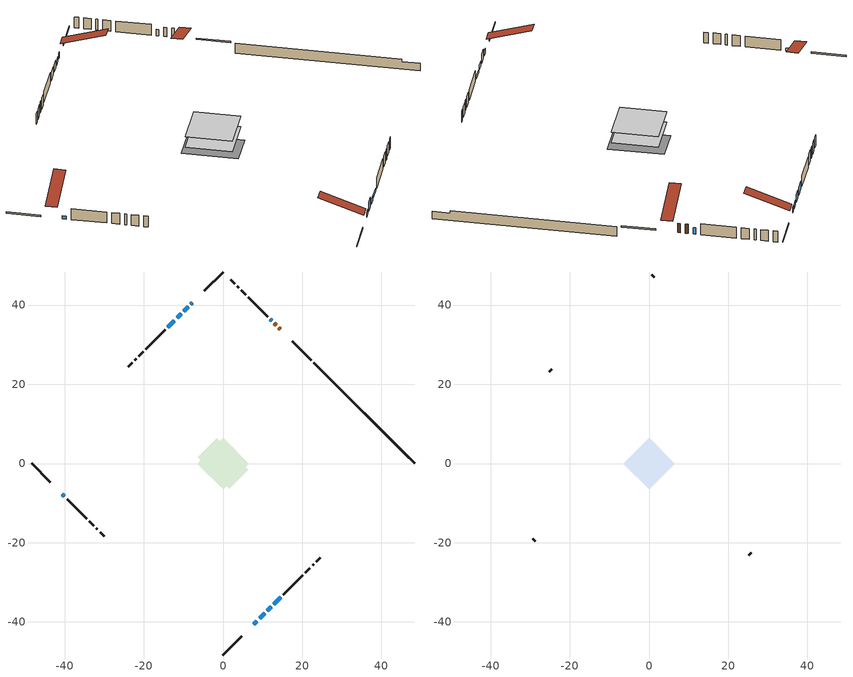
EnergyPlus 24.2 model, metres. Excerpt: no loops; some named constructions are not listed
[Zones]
conditioned space
 floor adiabatic (AdiabaticFloorConstruction): -6.47,0 0,6.47 6.47,0 0,-6.47 z0.3
 floor foundation (Slab1 construction): -6.36,1.52 -1.52,6.36 6.36,-1.52 1.52,-6.36 z-1.91
 wall outside (RimJoist1 construction): 0,-48.34 4.77,-43.56 / -48.34,0 -43.56,-4.77 / 0,48.34 -4.77,43.56 / 22.22,26.11 17.45,30.88 z0.3:0.6
 wall outside (AdiabaticWallConstruction 1): 14.48,33.86 14.07,34.26 / 13.42,34.92 12.99,35.35 z0.3:2.33
 wall outside (AdiabaticWallConstruction): 7.75,-40.59 8.57,-39.76 / 11.14,-37.19 12.19,-36.15 / -8.78,39.55 -9.86,38.47 z0.3:1.32; -40.59,-7.75 -40.01,-8.33 / 12.84,-35.49 14.57,-33.77 z0.3:0.91; 9.23,-39.11 10.49,-37.85 z0.3:2.38; 12.33,36.01 11.95,36.38 z0.3:1.7; -7.75,40.59 -8.13,40.21 z0.3:1.52; -10.52,37.82 -11.6,36.74 z0.3:1.98; -12.25,36.08 -13.91,34.43 z0.3:2.08
 wall outside (Wall1 construction): 15.23,-33.11 20.14,-28.19 / -39.35,-8.98 -34.44,-13.9 / -14.56,33.77 -19.48,28.85 / 11.29,37.04 6.38,41.96 z0.3:2.74
 wall outside (Wall2 construction): 20.8,-27.53 21.94,-26.39 / -33.78,-14.56 -32.63,-15.7 / -20.14,28.2 -21.28,27.05 / 5.72,42.62 4.58,43.76 z0.3:2.74
 wall outside (Wall3 construction): 22.6,-25.73 22.89,-25.44 / -31.98,-16.36 -31.69,-16.65 / -21.94,26.4 -22.23,26.11 / 3.92,44.42 3.63,44.71 z0.3:2.74
 wall outside (Wall4 construction): 23.55,-24.79 24.57,-23.76 / -31.03,-17.3 -30.01,-18.33 / -22.88,25.45 -23.91,24.43 / 2.97,45.36 1.95,46.39 z0.3:2.74
 wall foundation (FoundationWall1 construction): 22.88,25.45,-1.91 22.88,25.45,0.3 45.79,2.55,0.3 45.79,2.55,-0.25 48.34,0,-0.25 48.34,0,-1.91
 window (WindowConstruction): 7.75,-40.59 8.57,-39.76 z0.3:1.31
 window (WindowConstruction 9): -40.59,-7.75 -40.01,-8.32 z0.3:0.91
 window (WindowConstruction 1): 9.23,-39.1 10.49,-37.85 z0.3:2.38
 window (WindowConstruction 2): 11.14,-37.19 12.18,-36.15 z0.3:1.31
 window (WindowConstruction 6): 12.33,36.01 11.95,36.38 z0.3:1.7
 window (WindowConstruction 7): -7.75,40.59 -8.13,40.21 z0.3:1.52
 window (WindowConstruction 3): -8.78,39.55 -9.86,38.47 z0.3:1.31
 window (WindowConstruction 4): -10.52,37.82 -11.59,36.74 z0.3:1.98
 window (WindowConstruction 5): -12.25,36.08 -13.91,34.43 z0.3:2.08
 window (WindowConstruction 8): 12.84,-35.49 14.57,-33.77 z0.3:0.91
 door (Door): 14.48,33.86 14.08,34.26 z0.3:2.33
 door (Door 1): 13.42,34.92 12.99,35.35 z0.3:2.33
 ceiling adiabatic (AdiabaticFloorConstruction): 0,-6.47 6.47,0 0,6.47 -6.47,0 z0.3
attic - vented
 floor to conditioned space (Floor1 construction Reversed): -6.47,0 0,6.47 6.47,0 0,-6.47 z2.74
 wall outside (Wall5 construction): 25.23,-23.11 25.86,-22.47 / -29.35,-18.99 -28.72,-19.62 / -24.57,23.77 -25.2,23.14 / 1.29,47.04 0.66,47.68 z0.3:2.74
 roof outside (Roof1 construction): 7.09,-41.24,2.74 0.79,-34.94,5.71 -0.88,-36.6,5.71 5.43,-42.91,2.74; -41.24,-7.09,2.74 -34.94,-0.79,5.71 -36.6,0.88,5.71 -42.91,-5.43,2.74; -7.09,41.24,2.74 -0.79,34.94,5.71 0.88,36.6,5.71 -5.43,42.91,2.74; 15.13,33.2,2.74 8.83,26.9,5.71 10.49,25.23,5.71 16.79,31.54,2.74
[Material] Roughness=Rough; Thermal Absorptance=0.9
Name | Thickness {m} | Conductivity {W/m-K} | Density {kg/m3} | Specific Heat {J/kg-K} | Solar Absorptance | Visible Absorptance
ceiling loosefill ins | 0.0846667 | 0.0480833 | 16.02 | 1046.75 | 0.7 | 0.7
ceiling stud and cavity | 0.1397 | 0.0959337 | 65.682 | 1177.47 | 0.7 | 0.7
gypsum board | 0.0127 | 0.160291 | 801 | 837.4 | 0.6 | 0.6
[Construction]
Floor1 construction: ceiling loosefill ins, ceiling stud and cavity, gypsum board
[Schedule:Day:Interval]
interior lighting schedule day: No, 01:00, 0.108182, 04:00, 0.0901515, 05:00, 0.0991667, 06:00, 0.162273, 07:00, 0.270455, 08:00, 0.342576, 10:00, 0.369621, 11:00, 0.351591, 12:00, 0.333561, 13:00, 0.324545, 14:00, 0.31553, 15:00, 0.333561, 16:00, 0.369621, 17:00, 0.450758, 18:00, 0.585985, 19:00, 0.775303, 20:00, 0.955606, 21:00, 0.991667, 22:00, 0.712197, 23:00, 0.360606, 24:00, 0.162273
interior lighting schedule day 1: No, 01:00, 0.100909, 04:00, 0.0840909, 05:00, 0.0925, 06:00, 0.151364, 07:00, 0.252273, 08:00, 0.319545, 10:00, 0.344773, 11:00, 0.327955, 12:00, 0.311136, 13:00, 0.302727, 14:00, 0.294318, 15:00, 0.311136, 16:00, 0.344773, 17:00, 0.420455, 18:00, 0.546591, 19:00, 0.723182, 20:00, 0.891364, 21:00, 0.925, 22:00, 0.664318, 23:00, 0.336364, 24:00, 0.151364
interior lighting schedule day 2: No, 01:00, 0.0927273, 04:00, 0.0772727, 05:00, 0.085, 06:00, 0.139091, 07:00, 0.231818, 08:00, 0.293636, 10:00, 0.316818, 11:00, 0.301364, 12:00, 0.285909, 13:00, 0.278182, 14:00, 0.270455, 15:00, 0.285909, 16:00, 0.316818, 17:00, 0.386364, 18:00, 0.502273, 19:00, 0.664545, 20:00, 0.819091, 21:00, 0.85, 22:00, 0.610455, 23:00, 0.309091, 24:00, 0.139091
interior lighting schedule day 3: No, 01:00, 0.0845455, 04:00, 0.0704545, 05:00, 0.0775, 06:00, 0.126818, 07:00, 0.211364, 08:00, 0.267727, 10:00, 0.288864, 11:00, 0.274773, 12:00, 0.260682, 13:00, 0.253636, 14:00, 0.246591, 15:00, 0.260682, 16:00, 0.288864, 17:00, 0.352273, 18:00, 0.457955, 19:00, 0.605909, 20:00, 0.746818, 21:00, 0.775, 22:00, 0.556591, 23:00, 0.281818, 24:00, 0.126818
interior lighting schedule day 4: No, 01:00, 0.0763636, 04:00, 0.0636364, 05:00, 0.07, 06:00, 0.114545, 07:00, 0.190909, 08:00, 0.241818, 10:00, 0.260909, 11:00, 0.248182, 12:00, 0.235455, 13:00, 0.229091, 14:00, 0.222727, 15:00, 0.235455, 16:00, 0.260909, 17:00, 0.318182, 18:00, 0.413636, 19:00, 0.547273, 20:00, 0.674545, 21:00, 0.7, 22:00, 0.502727, 23:00, 0.254545, 24:00, 0.114545
interior lighting schedule day 5: No, 01:00, 0.0727273, 04:00, 0.0606061, 05:00, 0.0666667, 06:00, 0.109091, 07:00, 0.181818, 08:00, 0.230303, 10:00, 0.248485, 11:00, 0.236364, 12:00, 0.224242, 13:00, 0.218182, 14:00, 0.212121, 15:00, 0.224242, 16:00, 0.248485, 17:00, 0.30303, 18:00, 0.393939, 19:00, 0.521212, 20:00, 0.642424, 21:00, 0.666667, 22:00, 0.478788, 23:00, 0.242424, 24:00, 0.109091
interior lighting schedule day 6: No, 01:00, 0.0745455, 04:00, 0.0621212, 05:00, 0.0683333, 06:00, 0.111818, 07:00, 0.186364, 08:00, 0.236061, 10:00, 0.254697, 11:00, 0.242273, 12:00, 0.229848, 13:00, 0.223636, 14:00, 0.217424, 15:00, 0.229848, 16:00, 0.254697, 17:00, 0.310606, 18:00, 0.403788, 19:00, 0.534242, 20:00, 0.658485, 21:00, 0.683333, 22:00, 0.490758, 23:00, 0.248485, 24:00, 0.111818
interior lighting schedule day 7: No, 01:00, 0.08, 04:00, 0.0666667, 05:00, 0.0733333, 06:00, 0.12, 07:00, 0.2, 08:00, 0.253333, 10:00, 0.273333, 11:00, 0.26, 12:00, 0.246667, 13:00, 0.24, 14:00, 0.233333, 15:00, 0.246667, 16:00, 0.273333, 17:00, 0.333333, 18:00, 0.433333, 19:00, 0.573333, 20:00, 0.706667, 21:00, 0.733333, 22:00, 0.526667, 23:00, 0.266667, 24:00, 0.12
interior lighting schedule day 8: No, 01:00, 0.0890909, 04:00, 0.0742424, 05:00, 0.0816667, 06:00, 0.133636, 07:00, 0.222727, 08:00, 0.282121, 10:00, 0.304394, 11:00, 0.289545, 12:00, 0.274697, 13:00, 0.267273, 14:00, 0.259848, 15:00, 0.274697, 16:00, 0.304394, 17:00, 0.371212, 18:00, 0.482576, 19:00, 0.638485, 20:00, 0.78697, 21:00, 0.816667, 22:00, 0.586515, 23:00, 0.29697, 24:00, 0.133636
interior lighting schedule day 9: No, 01:00, 0.0972727, 04:00, 0.0810606, 05:00, 0.0891667, 06:00, 0.145909, 07:00, 0.243182, 08:00, 0.30803, 10:00, 0.332348, 11:00, 0.316136, 12:00, 0.299924, 13:00, 0.291818, 14:00, 0.283712, 15:00, 0.299924, 16:00, 0.332348, 17:00, 0.405303, 18:00, 0.526894, 19:00, 0.697121, 20:00, 0.859242, 21:00, 0.891667, 22:00, 0.640379, 23:00, 0.324242, 24:00, 0.145909
interior lighting schedule day 10: No, 01:00, 0.105455, 04:00, 0.0878788, 05:00, 0.0966667, 06:00, 0.158182, 07:00, 0.263636, 08:00, 0.333939, 10:00, 0.360303, 11:00, 0.342727, 12:00, 0.325152, 13:00, 0.316364, 14:00, 0.307576, 15:00, 0.325152, 16:00, 0.360303, 17:00, 0.439394, 18:00, 0.571212, 19:00, 0.755758, 20:00, 0.931515, 21:00, 0.966667, 22:00, 0.694242, 23:00, 0.351515, 24:00, 0.158182
interior lighting schedule day 11: No, 01:00, 0.109091, 04:00, 0.0909091, 05:00, 0.1, 06:00, 0.163636, 07:00, 0.272727, 08:00, 0.345455, 10:00, 0.372727, 11:00, 0.354545, 12:00, 0.336364, 13:00, 0.327273, 14:00, 0.318182, 15:00, 0.336364, 16:00, 0.372727, 17:00, 0.454545, 18:00, 0.590909, 19:00, 0.781818, 20:00, 0.963636, 21:00, 1, 22:00, 0.718182, 23:00, 0.363636, 24:00, 0.163636
interior lighting schedule default day; occupants schedule default day; clothes dryer schedule default day; cooking range schedule default day; mech vent bath fan 0 schedule default day; mech vent bath fan 1 schedule default day; mech vent range fan 0 schedule default day; misc plug loads schedule default day; general water use schedule default day; heating setpoint default day; cooling setpoint default day; clothes dryer exhaust 0 schedule default day; cooling season schedule day; cooling season schedule day 2; cooling season schedule default day; exterior lighting schedule default day; natural vent schedule default day: No, 24:00, 0
occupants schedule day: No, 05:00, 0.426829, 06:00, 0.719512, 07:00, 1, 08:00, 0.670732, 09:00, 0.329268, 14:00, 0.170732, 15:00, 0.231707, 16:00, 0.329268, 17:00, 0.5, 18:00, 0.670732, 19:00, 0.829268, 21:00, 1, 22:00, 0.853659, 23:00, 0.646341, 24:00, 0.426829
clothes dryer schedule day; clothes dryer exhaust 0 schedule day: No, 01:00, 0.123457, 02:00, 0.0740741, 03:00, 0.0493827, 04:00, 0.0246914, 05:00, 0.0493827, 06:00, 0.0740741, 07:00, 0.197531, 08:00, 0.395062, 09:00, 0.592593, 10:00, 0.839506, 11:00, 0.962963, 12:00, 1, 13:00, 0.91358, 14:00, 0.82716, 15:00, 0.716049, 16:00, 0.753086, 17:00, 0.679012, 18:00, 0.666667, 20:00, 0.62963, 21:00, 0.641975, 22:00, 0.666667, 23:00, 0.54321, 24:00, 0.296296
cooking range schedule day: No, 05:00, 0.0597015, 06:00, 0.11194, 07:00, 0.171642, 08:00, 0.291045, 11:00, 0.343284, 12:00, 0.402985, 13:00, 0.462687, 14:00, 0.343284, 15:00, 0.291045, 16:00, 0.402985, 17:00, 0.567164, 18:00, 1, 19:00, 0.850746, 20:00, 0.432836, 21:00, 0.291045, 22:00, 0.231343, 23:00, 0.171642, 24:00, 0.11194
mech vent bath fan 0 schedule day; mech vent bath fan 1 schedule day: No, 07:00, 0, 08:00, 1, 09:00, 0.2, 24:00, 0
mech vent range fan 0 schedule day: No, 18:00, 0, 19:00, 1, 20:00, 0.2, 24:00, 0
misc plug loads schedule day: No, 06:00, 0.705882, 07:00, 0.745098, 08:00, 0.803922, 15:00, 0.823529, 16:00, 0.862745, 17:00, 0.921569, 18:00, 0.980392, 19:00, 1, 20:00, 0.980392, 21:00, 0.941176, 22:00, 0.862745, 23:00, 0.784314, 24:00, 0.72549
general water use schedule day: No, 01:00, 0.315068, 03:00, 0.287671, 04:00, 0.342466, 05:00, 0.369863, 06:00, 0.520548, 07:00, 0.60274, 08:00, 0.534247, 10:00, 0.506849, 11:00, 0.465753, 14:00, 0.479452, 15:00, 0.534247, 16:00, 0.589041, 17:00, 0.69863, 18:00, 0.876712, 19:00, 0.890411, 20:00, 0.986301, 21:00, 1, 22:00, 0.863014, 23:00, 0.616438, 24:00, 0.465753
heating setpoint day: No, 07:00, 18, 23:00, 21, 24:00, 18
cooling setpoint day: No, 24:00, 25
cooling season schedule day 1: No, 24:00, 1
exterior lighting schedule day: No, 01:00, 0.566667, 03:00, 0.524167, 05:00, 0.495833, 06:00, 0.5525, 07:00, 0.623333, 08:00, 0.580833, 09:00, 0.439167, 10:00, 0.354167, 12:00, 0.34, 13:00, 0.354167, 14:00, 0.396667, 15:00, 0.425, 16:00, 0.495833, 17:00, 0.623333, 18:00, 0.793333, 19:00, 0.906667, 20:00, 0.963333, 21:00, 0.991667, 22:00, 0.920833, 23:00, 0.793333, 24:00, 0.665833
exterior lighting schedule day 1: No, 01:00, 0.528571, 03:00, 0.488929, 05:00, 0.4625, 06:00, 0.515357, 07:00, 0.581429, 08:00, 0.541786, 09:00, 0.409643, 10:00, 0.330357, 12:00, 0.317143, 13:00, 0.330357, 14:00, 0.37, 15:00, 0.396429, 16:00, 0.4625, 17:00, 0.581429, 18:00, 0.74, 19:00, 0.845714, 20:00, 0.898571, 21:00, 0.925, 22:00, 0.858929, 23:00, 0.74, 24:00, 0.621071
exterior lighting schedule day 10: No, 01:00, 0.552381, 03:00, 0.510952, 05:00, 0.483333, 06:00, 0.538571, 07:00, 0.607619, 08:00, 0.56619, 09:00, 0.428095, 10:00, 0.345238, 12:00, 0.331429, 13:00, 0.345238, 14:00, 0.386667, 15:00, 0.414286, 16:00, 0.483333, 17:00, 0.607619, 18:00, 0.773333, 19:00, 0.88381, 20:00, 0.939048, 21:00, 0.966667, 22:00, 0.897619, 23:00, 0.773333, 24:00, 0.649048
exterior lighting schedule day 11: No, 01:00, 0.571429, 03:00, 0.528571, 05:00, 0.5, 06:00, 0.557143, 07:00, 0.628571, 08:00, 0.585714, 09:00, 0.442857, 10:00, 0.357143, 12:00, 0.342857, 13:00, 0.357143, 14:00, 0.4, 15:00, 0.428571, 16:00, 0.5, 17:00, 0.628571, 18:00, 0.8, 19:00, 0.914286, 20:00, 0.971429, 21:00, 1, 22:00, 0.928571, 23:00, 0.8, 24:00, 0.671429
exterior lighting schedule day 2: No, 01:00, 0.485714, 03:00, 0.449286, 05:00, 0.425, 06:00, 0.473571, 07:00, 0.534286, 08:00, 0.497857, 09:00, 0.376429, 10:00, 0.303571, 12:00, 0.291429, 13:00, 0.303571, 14:00, 0.34, 15:00, 0.364286, 16:00, 0.425, 17:00, 0.534286, 18:00, 0.68, 19:00, 0.777143, 20:00, 0.825714, 21:00, 0.85, 22:00, 0.789286, 23:00, 0.68, 24:00, 0.570714
exterior lighting schedule day 3: No, 01:00, 0.442857, 03:00, 0.409643, 05:00, 0.3875, 06:00, 0.431786, 07:00, 0.487143, 08:00, 0.453929, 09:00, 0.343214, 10:00, 0.276786, 12:00, 0.265714, 13:00, 0.276786, 14:00, 0.31, 15:00, 0.332143, 16:00, 0.3875, 17:00, 0.487143, 18:00, 0.62, 19:00, 0.708571, 20:00, 0.752857, 21:00, 0.775, 22:00, 0.719643, 23:00, 0.62, 24:00, 0.520357
exterior lighting schedule day 4: No, 01:00, 0.4, 03:00, 0.37, 05:00, 0.35, 06:00, 0.39, 07:00, 0.44, 08:00, 0.41, 09:00, 0.31, 10:00, 0.25, 12:00, 0.24, 13:00, 0.25, 14:00, 0.28, 15:00, 0.3, 16:00, 0.35, 17:00, 0.44, 18:00, 0.56, 19:00, 0.64, 20:00, 0.68, 21:00, 0.7, 22:00, 0.65, 23:00, 0.56, 24:00, 0.47
exterior lighting schedule day 5: No, 01:00, 0.380952, 03:00, 0.352381, 05:00, 0.333333, 06:00, 0.371429, 07:00, 0.419048, 08:00, 0.390476, 09:00, 0.295238, 10:00, 0.238095, 12:00, 0.228571, 13:00, 0.238095, 14:00, 0.266667, 15:00, 0.285714, 16:00, 0.333333, 17:00, 0.419048, 18:00, 0.533333, 19:00, 0.609524, 20:00, 0.647619, 21:00, 0.666667, 22:00, 0.619048, 23:00, 0.533333, 24:00, 0.447619
exterior lighting schedule day 6: No, 01:00, 0.390476, 03:00, 0.36119, 05:00, 0.341667, 06:00, 0.380714, 07:00, 0.429524, 08:00, 0.400238, 09:00, 0.302619, 10:00, 0.244048, 12:00, 0.234286, 13:00, 0.244048, 14:00, 0.273333, 15:00, 0.292857, 16:00, 0.341667, 17:00, 0.429524, 18:00, 0.546667, 19:00, 0.624762, 20:00, 0.66381, 21:00, 0.683333, 22:00, 0.634524, 23:00, 0.546667, 24:00, 0.45881
exterior lighting schedule day 7: No, 01:00, 0.419048, 03:00, 0.387619, 05:00, 0.366667, 06:00, 0.408571, 07:00, 0.460952, 08:00, 0.429524, 09:00, 0.324762, 10:00, 0.261905, 12:00, 0.251429, 13:00, 0.261905, 14:00, 0.293333, 15:00, 0.314286, 16:00, 0.366667, 17:00, 0.460952, 18:00, 0.586667, 19:00, 0.670476, 20:00, 0.712381, 21:00, 0.733333, 22:00, 0.680952, 23:00, 0.586667, 24:00, 0.492381
exterior lighting schedule day 8: No, 01:00, 0.466667, 03:00, 0.431667, 05:00, 0.408333, 06:00, 0.455, 07:00, 0.513333, 08:00, 0.478333, 09:00, 0.361667, 10:00, 0.291667, 12:00, 0.28, 13:00, 0.291667, 14:00, 0.326667, 15:00, 0.35, 16:00, 0.408333, 17:00, 0.513333, 18:00, 0.653333, 19:00, 0.746667, 20:00, 0.793333, 21:00, 0.816667, 22:00, 0.758333, 23:00, 0.653333, 24:00, 0.548333
exterior lighting schedule day 9: No, 01:00, 0.509524, 03:00, 0.47131, 05:00, 0.445833, 06:00, 0.496786, 07:00, 0.560476, 08:00, 0.522262, 09:00, 0.394881, 10:00, 0.318452, 12:00, 0.305714, 13:00, 0.318452, 14:00, 0.356667, 15:00, 0.382143, 16:00, 0.445833, 17:00, 0.560476, 18:00, 0.713333, 19:00, 0.815238, 20:00, 0.86619, 21:00, 0.891667, 22:00, 0.827976, 23:00, 0.713333, 24:00, 0.59869
[Schedule:Week:Daily]
heating setpoint Week Rule - Jan1-Dec31: heating setpoint day, heating setpoint day, heating setpoint day, heating setpoint day, heating setpoint day, heating setpoint day, heating setpoint day, heating setpoint default day, heating setpoint default day, heating setpoint default day, heating setpoint default day, heating setpoint default day
clothes dryer exhaust 0 schedule Week Rule - Jan1-Dec31: clothes dryer exhaust 0 schedule day, clothes dryer exhaust 0 schedule day, clothes dryer exhaust 0 schedule day, clothes dryer exhaust 0 schedule day, clothes dryer exhaust 0 schedule day, clothes dryer exhaust 0 schedule day, clothes dryer exhaust 0 schedule day, clothes dryer exhaust 0 schedule default day, clothes dryer exhaust 0 schedule default day, clothes dryer exhaust 0 schedule default day, clothes dryer exhaust 0 schedule default day, clothes dryer exhaust 0 schedule default day
cooling season schedule Week Rule - Jan1-May26: cooling season schedule day, cooling season schedule day, cooling season schedule day, cooling season schedule day, cooling season schedule day, cooling season schedule day, cooling season schedule day, cooling season schedule default day, cooling season schedule default day, cooling season schedule default day, cooling season schedule default day, cooling season schedule default day
cooling season schedule Week Rule - May27-Jun2: cooling season schedule day, cooling season schedule day, cooling season schedule day, cooling season schedule day, cooling season schedule day, cooling season schedule day 1, cooling season schedule day 1, cooling season schedule default day, cooling season schedule default day, cooling season schedule default day, cooling season schedule default day, cooling season schedule default day
cooling season schedule Week Rule - Jun3-Aug25: cooling season schedule day 1, cooling season schedule day 1, cooling season schedule day 1, cooling season schedule day 1, cooling season schedule day 1, cooling season schedule day 1, cooling season schedule day 1, cooling season schedule default day, cooling season schedule default day, cooling season schedule default day, cooling season schedule default day, cooling season schedule default day
cooling season schedule Week Rule - Aug26-Sep1: cooling season schedule day 1, cooling season schedule day 1, cooling season schedule day 1, cooling season schedule day 1, cooling season schedule day 1, cooling season schedule day 1, cooling season schedule day 2, cooling season schedule default day, cooling season schedule default day, cooling season schedule default day, cooling season schedule default day, cooling season schedule default day
cooling season schedule Week Rule - Sep2-Dec31: cooling season schedule day 2, cooling season schedule day 2, cooling season schedule day 2, cooling season schedule day 2, cooling season schedule day 2, cooling season schedule day 2, cooling season schedule day 2, cooling season schedule default day, cooling season schedule default day, cooling season schedule default day, cooling season schedule default day, cooling season schedule default day
exterior lighting schedule Week Rule - Sep30-Oct6: exterior lighting schedule day 8, exterior lighting schedule day 9, exterior lighting schedule day 9, exterior lighting schedule day 9, exterior lighting schedule day 9, exterior lighting schedule day 9, exterior lighting schedule day 9, exterior lighting schedule default day, exterior lighting schedule default day, exterior lighting schedule default day, exterior lighting schedule default day, exterior lighting schedule default day
exterior lighting schedule Week Rule - Oct7-Oct27: exterior lighting schedule day 9, exterior lighting schedule day 9, exterior lighting schedule day 9, exterior lighting schedule day 9, exterior lighting schedule day 9, exterior lighting schedule day 9, exterior lighting schedule day 9, exterior lighting schedule default day, exterior lighting schedule default day, exterior lighting schedule default day, exterior lighting schedule default day, exterior lighting schedule default day
exterior lighting schedule Week Rule - Oct28-Nov3: exterior lighting schedule day 9, exterior lighting schedule day 9, exterior lighting schedule day 9, exterior lighting schedule day 9, exterior lighting schedule day 10, exterior lighting schedule day 10, exterior lighting schedule day 10, exterior lighting schedule default day, exterior lighting schedule default day, exterior lighting schedule default day, exterior lighting schedule default day, exterior lighting schedule default day
exterior lighting schedule Week Rule - Nov4-Nov24: exterior lighting schedule day 10, exterior lighting schedule day 10, exterior lighting schedule day 10, exterior lighting schedule day 10, exterior lighting schedule day 10, exterior lighting schedule day 10, exterior lighting schedule day 10, exterior lighting schedule default day, exterior lighting schedule default day, exterior lighting schedule default day, exterior lighting schedule default day, exterior lighting schedule default day
exterior lighting schedule Week Rule - Nov25-Dec1: exterior lighting schedule day 10, exterior lighting schedule day 10, exterior lighting schedule day 10, exterior lighting schedule day 10, exterior lighting schedule day 10, exterior lighting schedule day 10, exterior lighting schedule day 11, exterior lighting schedule default day, exterior lighting schedule default day, exterior lighting schedule default day, exterior lighting schedule default day, exterior lighting schedule default day
exterior lighting schedule Week Rule - Dec2-Dec31: exterior lighting schedule day 11, exterior lighting schedule day 11, exterior lighting schedule day 11, exterior lighting schedule day 11, exterior lighting schedule day 11, exterior lighting schedule day 11, exterior lighting schedule day 11, exterior lighting schedule default day, exterior lighting schedule default day, exterior lighting schedule default day, exterior lighting schedule default day, exterior lighting schedule default day
natural vent schedule Week Rule - Jan1-Dec31: natural vent schedule default day, natural vent schedule default day, natural vent schedule default day, natural vent schedule default day, natural vent schedule default day, natural vent schedule default day, natural vent schedule default day, natural vent schedule default day, natural vent schedule default day, natural vent schedule default day, natural vent schedule default day, natural vent schedule default day
